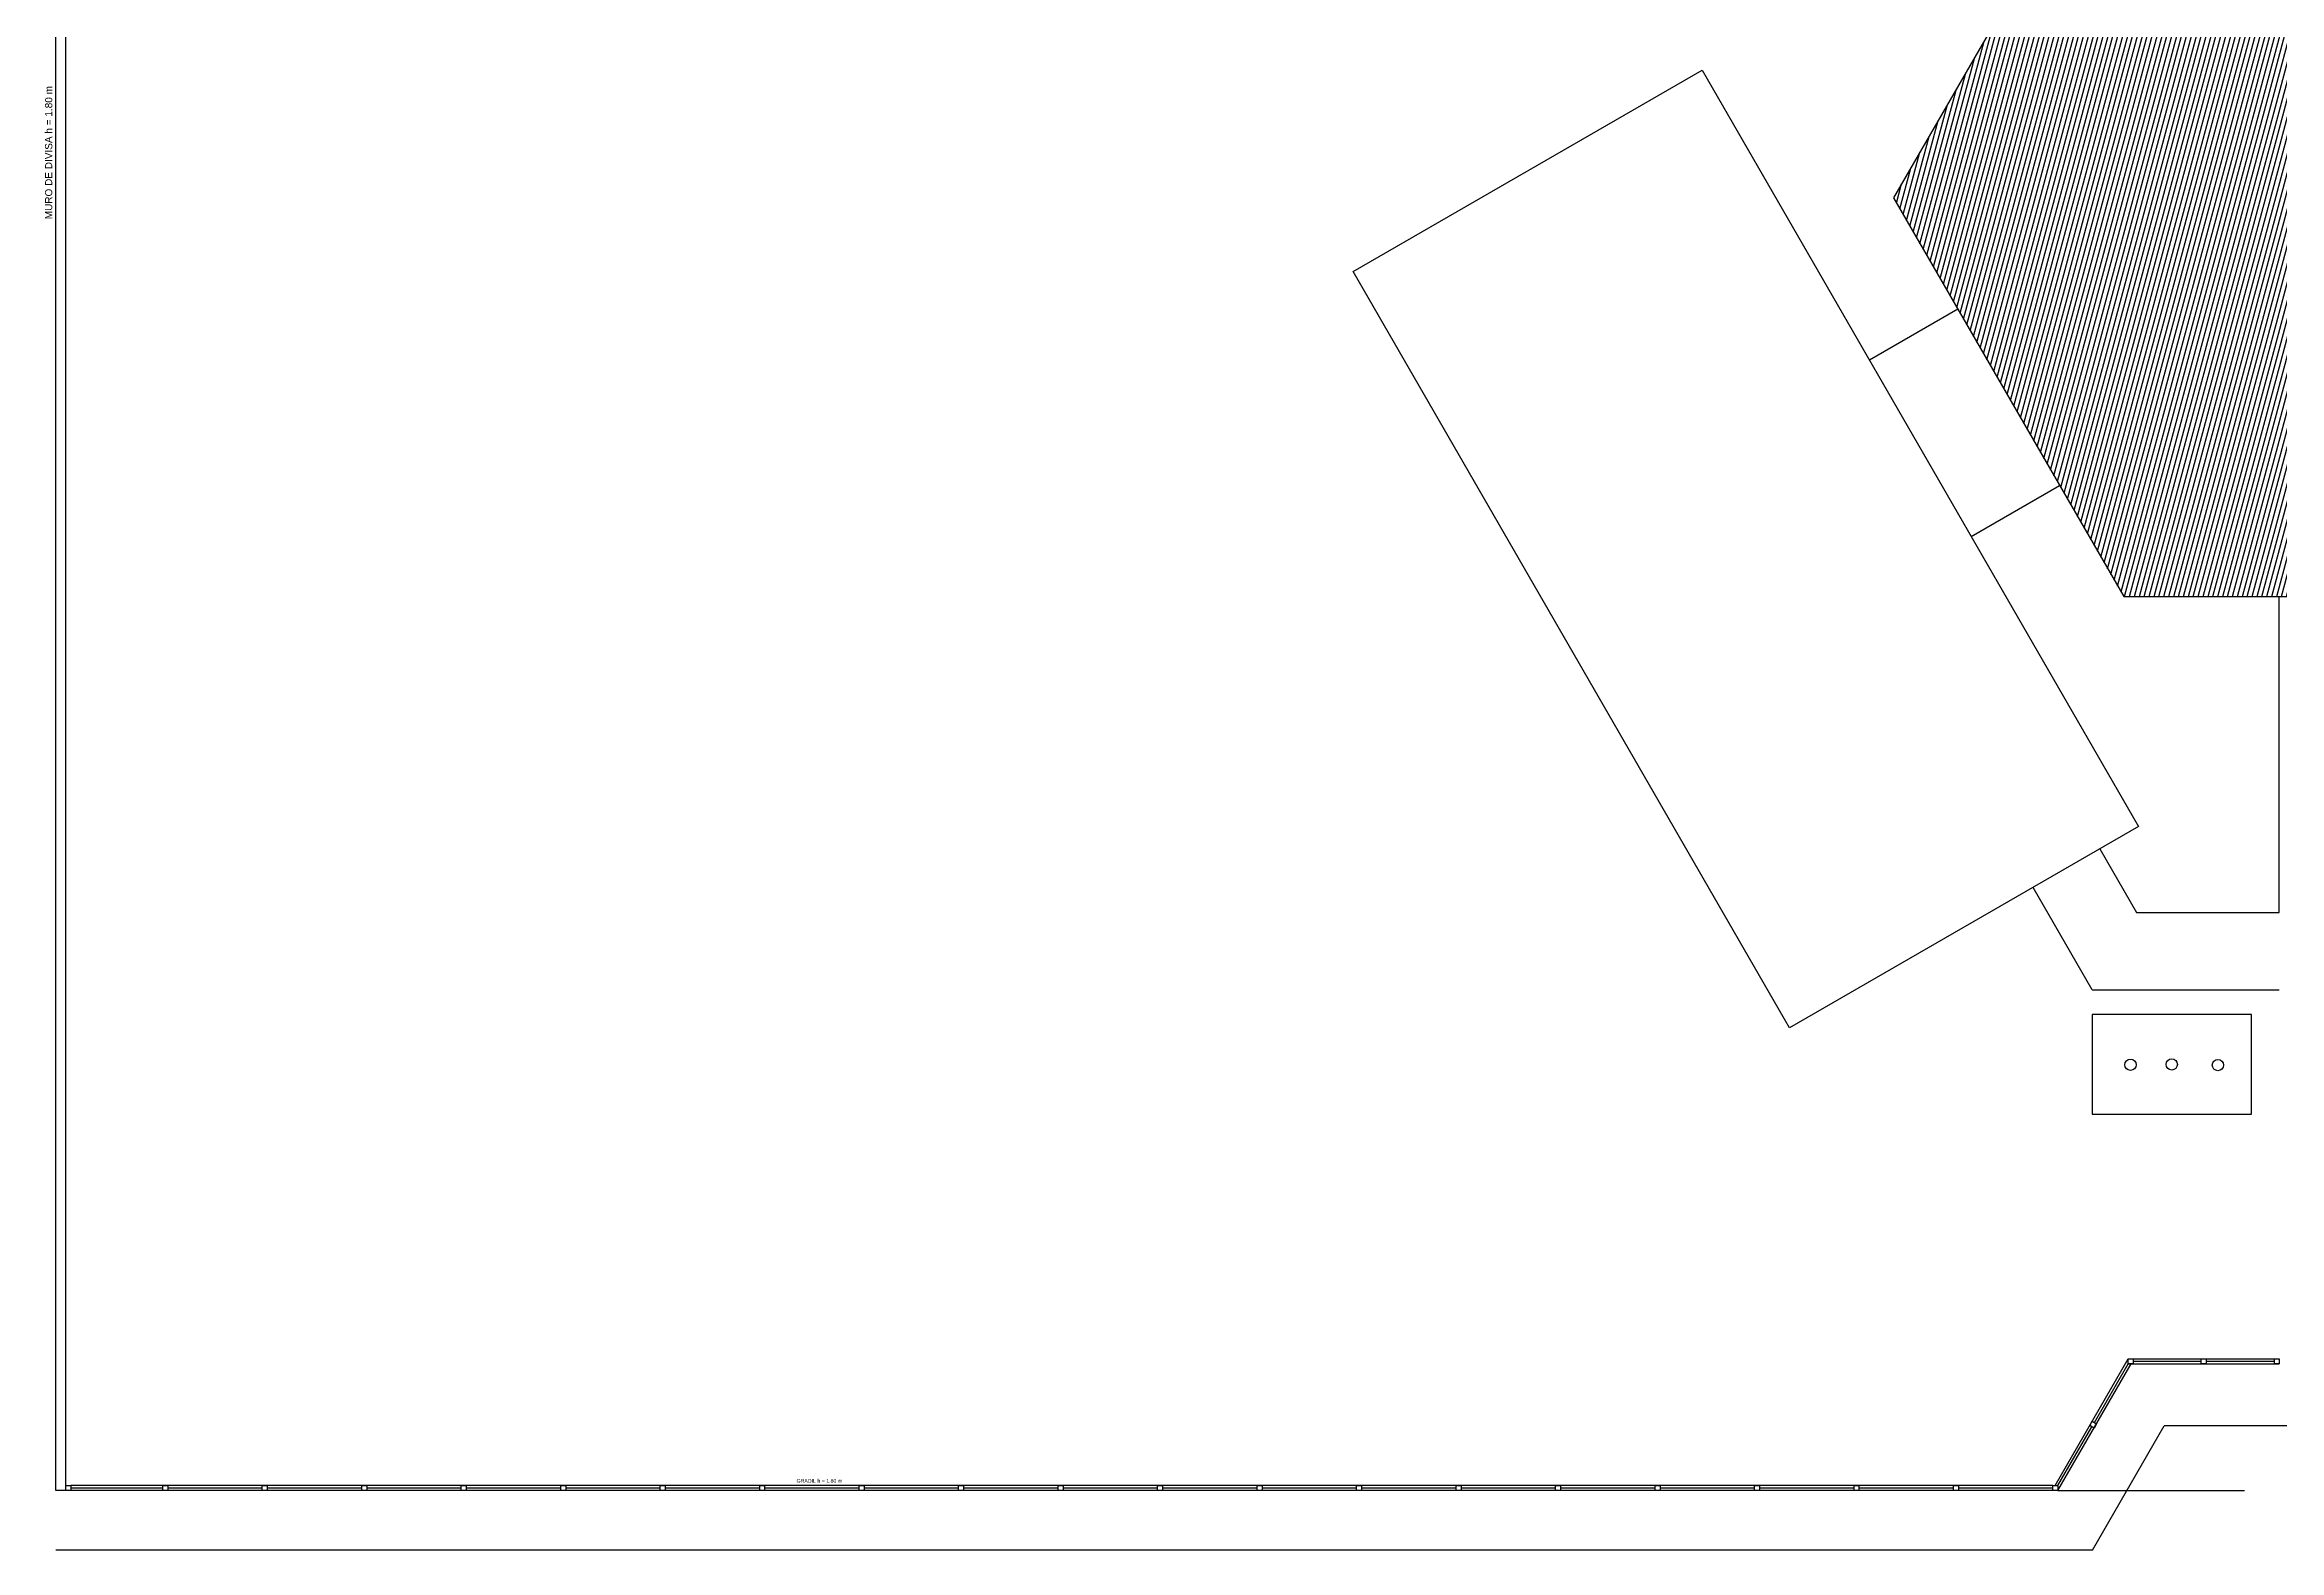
# Model space of a CAD drawing. Extents: x -192 to 167, y 237 to 369.
# Drawn here: x -191.73 to -146.8, y 295.77 to 326.03 of the extents above; entities that cross this region are included whole.
import ezdxf

# ---------------------------------------------------------------- set-up
doc = ezdxf.new("R2010")
doc.units = 0
doc.header["$LTSCALE"] = 0.1
doc.linetypes.add('HIDDEN', pattern=[9.525, 6.35, -3.175])
doc.linetypes.add('TRACEJADO_G', pattern=[0.375, 0.25, -0.125])
doc.layers.get('0').update_dxf_attribs({"linetype": 'CONTINUOUS'})
for name, color, linetype in [('0_HATCH', 1, 'CONTINUOUS'), ('A-MURO', 2, 'CONTINUOUS'), ('A-PARED', 5, 'CONTINUOUS'), ('A-PISOS-CTEL', 2, 'TRACEJADO_G'), ('A-PISOS-NIVEL', 1, 'CONTINUOUS'), ('AR-PIS', 1, 'CONTINUOUS'), ('AR-TXT', 1, 'CONTINUOUS'), ('ARQ-EQP-VISTA', 1, 'CONTINUOUS'), ('ARQ-TXT-1_075', 2, 'CONTINUOUS'), ('FARADAY', 6, 'HIDDEN'), ('PORTAL_VTA_PROX', 1, 'CONTINUOUS')]:
    doc.layers.add(name, color=color, linetype=linetype)
doc.styles.add('ESC-50-A20', font='arial.ttf', dxfattribs={"height": 0.1})

# ---------------------------------------------------------------- blocks, each defined once
blk = doc.blocks.new('bloco geral')
at = {"color": 251}
for points in [[(41.763, -47.452), (41.663, -47.452), (41.663, -47.352), (41.763, -47.352)], [(43.232, -47.452), (43.132, -47.452), (43.132, -47.352), (43.232, -47.352)], [(44.7, -47.452), (44.6, -47.452), (44.6, -47.352), (44.7, -47.352)], [(41.025, -48.658), (40.975, -48.744), (40.888, -48.694), (40.938, -48.608)], [(0.3, -50), (0.2, -50), (0.2, -49.9), (0.3, -49.9)], [(2.25, -50), (2.15, -50), (2.15, -49.9), (2.25, -49.9)], [(4.25, -50), (4.15, -50), (4.15, -49.9), (4.25, -49.9)], [(6.25, -50), (6.15, -50), (6.15, -49.9), (6.25, -49.9)], [(8.25, -50), (8.15, -50), (8.15, -49.9), (8.25, -49.9)], [(10.25, -50), (10.15, -50), (10.15, -49.9), (10.25, -49.9)], [(12.25, -50), (12.15, -50), (12.15, -49.9), (12.25, -49.9)], [(14.25, -50), (14.15, -50), (14.15, -49.9), (14.25, -49.9)], [(16.25, -50), (16.15, -50), (16.15, -49.9), (16.25, -49.9)], [(18.25, -50), (18.15, -50), (18.15, -49.9), (18.25, -49.9)], [(20.25, -50), (20.15, -50), (20.15, -49.9), (20.25, -49.9)], [(22.25, -50), (22.15, -50), (22.15, -49.9), (22.25, -49.9)], [(24.25, -50), (24.15, -50), (24.15, -49.9), (24.25, -49.9)], [(26.25, -50), (26.15, -50), (26.15, -49.9), (26.25, -49.9)], [(28.25, -50), (28.15, -50), (28.15, -49.9), (28.25, -49.9)], [(30.25, -50), (30.15, -50), (30.15, -49.9), (30.25, -49.9)], [(32.25, -50), (32.15, -50), (32.15, -49.9), (32.25, -49.9)], [(34.25, -50), (34.15, -50), (34.15, -49.9), (34.25, -49.9)], [(36.25, -50), (36.15, -50), (36.15, -49.9), (36.25, -49.9)], [(38.25, -50), (38.15, -50), (38.15, -49.9), (38.25, -49.9)], [(40.25, -50), (40.15, -50), (40.15, -49.9), (40.25, -49.9)]]:
    blk.add_lwpolyline(points, close=True, dxfattribs=at)
at = {"layer": 'A-MURO', "color": 251}
for p, q in [((0, -50), (0, 0)), ((0.2, -50), (0.2, -0.2)), ((0.2, -50), (0, -50))]:
    blk.add_line(p, q, dxfattribs=at)
at = {"layer": 'A-PARED', "color": 251}
blk.add_lwpolyline([(40.938, -42.434), (44.138, -42.434), (44.138, -40.434), (40.938, -40.434)], close=True, dxfattribs=at)
at = {"layer": 'A-PISOS-CTEL', "color": 251, "linetype": 'TRACEJADO_G', "ltscale": 150}
blk.add_line((40.25, -50), (52.15, -50), dxfattribs=at)
for points in [[(38.236, -26.255), (36.46, -27.278)], [(38.508, -30.826), (40.284, -29.803)]]:
    blk.add_lwpolyline(points, dxfattribs=at)
at = {"layer": 'A-PISOS-NIVEL', "color": 251}
for p, q in [((44.7, -38.384), (44.7, -32.034)), ((41.092, -37.101), (41.832, -38.384)), ((40.938, -39.934), (39.749, -37.876)), ((41.832, -38.384), (44.7, -38.384)), ((40.938, -39.934), (44.7, -39.934)), ((44.9, -48.702), (42.385, -48.702)), ((40.943, -51.2), (0, -51.2))]:
    blk.add_line(p, q, dxfattribs=at)
for points in [[(50.827, -16.004), (41.573, -16.004), (36.945, -24.019), (41.573, -32.034), (50.827, -32.034), (55.455, -24.019)], [(26.081, -25.502), (33.096, -21.452), (41.871, -36.651), (34.856, -40.701)]]:
    blk.add_lwpolyline(points, close=True, dxfattribs=at)
at = {"layer": 'AR-PIS', "color": 251, "ltscale": 10}
for p, q in [((40.982, -48.633), (41.663, -47.452)), ((41.763, -47.402), (43.132, -47.402)), ((43.232, -47.402), (44.6, -47.402)), ((40.25, -49.9), (40.932, -48.719)), ((2.15, -49.95), (0.3, -49.95)), ((4.15, -49.95), (2.25, -49.95)), ((6.15, -49.95), (4.25, -49.95)), ((8.15, -49.95), (6.25, -49.95)), ((10.15, -49.95), (8.25, -49.95)), ((12.15, -49.95), (10.25, -49.95)), ((14.15, -49.95), (12.25, -49.95)), ((16.15, -49.95), (14.25, -49.95)), ((18.15, -49.95), (16.25, -49.95)), ((20.15, -49.95), (18.25, -49.95)), ((22.15, -49.95), (20.25, -49.95)), ((24.15, -49.95), (22.25, -49.95)), ((26.15, -49.95), (24.25, -49.95)), ((28.15, -49.95), (26.25, -49.95)), ((30.15, -49.95), (28.25, -49.95)), ((32.15, -49.95), (30.25, -49.95)), ((34.15, -49.95), (32.25, -49.95)), ((36.15, -49.95), (34.25, -49.95)), ((38.15, -49.95), (36.25, -49.95)), ((40.15, -49.95), (38.25, -49.95))]:
    blk.add_line(p, q, dxfattribs=at)
at = {"layer": 'ARQ-EQP-VISTA', "color": 251}
for centre in [(41.709, -41.442), (42.538, -41.434), (43.466, -41.447)]:
    blk.add_circle(centre, 0.114, dxfattribs=at)
at = {"layer": 'PORTAL_VTA_PROX', "color": 251}
for p, q in [((40.192, -49.9), (41.663, -47.352)), ((40.25, -50), (41.721, -47.452)), ((41.663, -47.352), (44.7, -47.352)), ((41.663, -47.452), (44.7, -47.452)), ((40.943, -51.2), (42.385, -48.702)), ((40.15, -49.9), (0.3, -49.9)), ((40.15, -50), (0.3, -50))]:
    blk.add_line(p, q, dxfattribs=at)
at = {"layer": 'AR-TXT', "color": 251, "style": 'ESC-50-A20'}
blk.add_text('GRADIL h = 1.80 m', height=0.075, dxfattribs=at).set_placement((14.891, -49.842))
at = {"layer": 'ARQ-TXT-1_075', "color": 251, "style": 'ESC-50-A20'}
blk.add_text('MURO DE DIVISA h = 1.80 m', height=0.144, rotation=90, dxfattribs=at).set_placement((-0.072, -24.449))

msp = doc.modelspace()

# ---------------------------------------------------------------- hatches: boundary and pattern name
at = {"layer": '0_HATCH', "linetype": 'ByBlock'}
h = msp.add_hatch(dxfattribs=at)
h.set_pattern_fill('ANSI31', color=10, scale=0.03, angle=30, style=2)
h.paths.add_polyline_path([(-115.017, 342.666), (-174.017, 342.666), (-174.017, 333.016), (-115.017, 333.016)])
h.paths.add_polyline_path([(-140.675, 330.961), (-149.929, 330.961), (-154.557, 322.946), (-149.929, 314.932), (-140.675, 314.932), (-136.05, 322.941, 0.267949), (-136.05, 322.951)])
h.paths.add_polyline_path([(-143.252, 333.016), (-147.352, 333.016), (-147.352, 330.961), (-143.252, 330.961)])

# ---------------------------------------------------------------- block references
at = {"layer": 'FARADAY', "color": 6, "linetype": 'ByBlock'}
msp.add_blockref('bloco geral', (-191.502, 346.966), dxfattribs=at)

doc.saveas('drawing.dxf')
